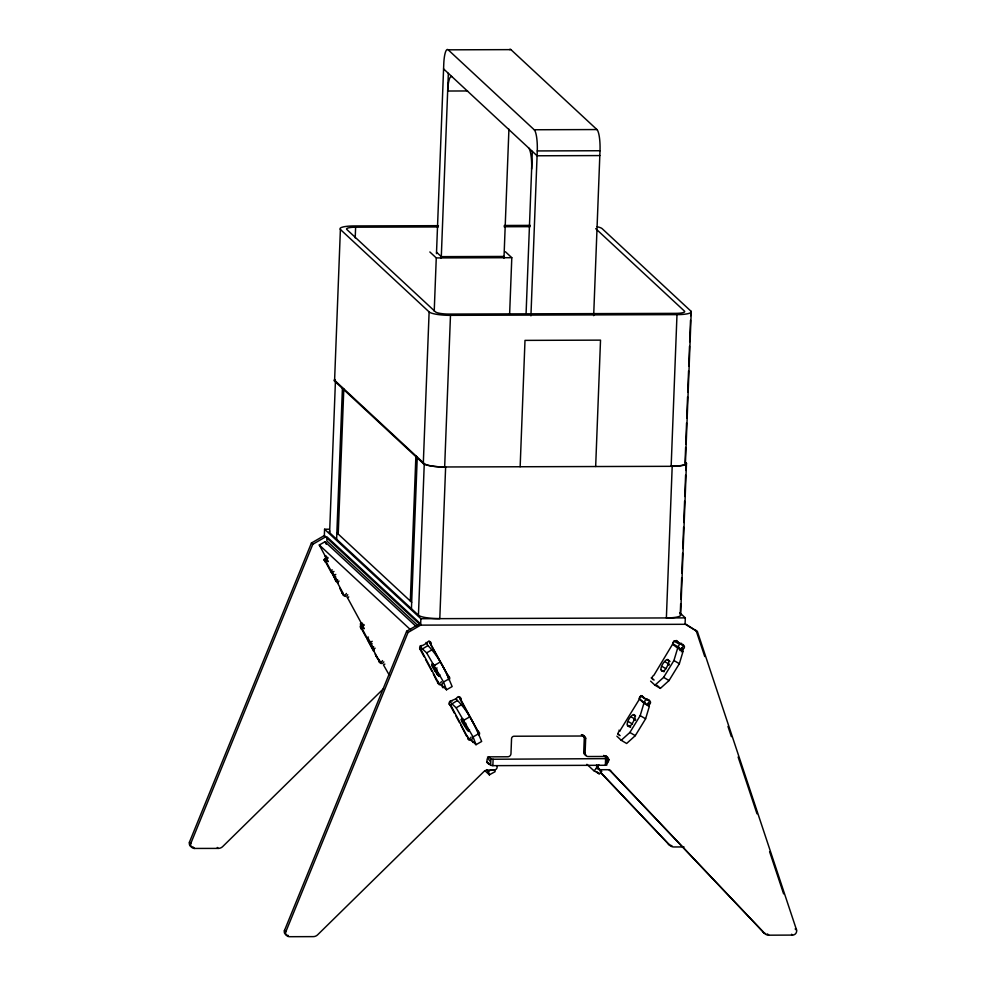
<?xml version="1.0" encoding="UTF-8"?>
<svg xmlns="http://www.w3.org/2000/svg" width="986" height="986" viewBox="0 0 986 986"><rect width="100%" height="100%" fill="white"/><g stroke="black" fill="none" stroke-linecap="round" stroke-linejoin="round"><path stroke-width="1.48" d="M680.636 615.042L686.466 463.42M329.188 529.211L324.579 529.235L324.332 535.644L420.628 625.136L685.344 624.298L697.398 631.582L796.589 930.081A4.043 3.882 -47.1 0 1 792.522 935.085L768.821 935.184A6.249 5.99 -47.1 0 1 764.544 933.372L609.422 769.881A4.992 4.782 -47.1 0 0 609.089 769.561M685.788 470.445L686.083 462.779A18.031 3.414 2.2 0 1 672.193 466.316L444.661 466.97A18.019 3.414 2.2 0 1 423.302 463.543L334.562 381.101L340.392 229.467A18.019 3.414 2.2 0 1 354.27 225.942L438.437 225.671M335.437 381.077L424.263 463.605A18.031 3.414 2.2 0 0 445.623 467.031L439.793 618.653A18.031 3.414 2.2 0 1 418.434 615.227L329.607 532.699L335.437 381.077A18.031 3.414 2.2 0 1 335.092 380.115M336.62 539.206L342.438 387.584M338.223 534.055L343.806 388.841M355.206 237.897L355.626 227.199L438.265 226.94M410.324 601.041L415.895 455.84M411.433 608.719L417.251 457.097M423.302 463.543L429.12 311.921L340.392 229.467M418.434 615.227L424.263 463.605M324.579 529.235L420.874 618.715L420.628 625.136L408.019 632.494L285.854 931.696L284.498 930.439L406.651 631.237L419.457 623.867M434.222 311.206L436.268 257.925L429.859 251.972M436.478 253.624L443.762 64.053A18.031 3.796 89.8 0 1 448.186 49.83L510.921 49.633L596.937 129.56A18.031 3.796 89.8 0 1 600.006 150.735L593.671 315.668M441.235 258.369L448.347 73.334M444.661 466.97L450.479 315.347A18.019 3.414 2.2 0 1 429.12 311.921M503.969 258.172L508.924 129.203M605.909 763.756A3.118 2.983 -47.1 0 0 608.522 760.748L608.572 759.516A3.118 2.983 -47.1 0 0 605.638 756.472L588.026 756.533A3.118 2.983 -47.1 0 1 585.092 753.477L585.672 738.452A2.49 2.391 -47.1 0 0 583.33 736.012L514.076 736.234A2.49 2.391 -47.1 0 0 511.549 738.687L510.97 753.711A3.118 2.983 -47.1 0 1 507.815 756.78L490.202 756.841A3.118 2.983 -47.1 0 0 487.035 759.91L486.985 761.13A3.118 2.983 -47.1 0 0 489.919 764.175L488.563 762.917A3.118 2.983 -47.1 0 1 486.665 762.24M605.934 755.707A3.118 2.983 -47.1 0 1 607.203 758.259L606.834 765.025L605.848 765.272L492.692 765.654L490.646 765.309L490.892 758.887L488.662 756.817M509.626 314.016L511.796 257.691L505.374 251.726M492.864 765.666L493.111 759.245L607.056 758.641L603.691 755.399M520.152 466.723L524.996 340.38L600.523 340.133L595.667 466.489M526.093 313.351L532.317 151.351M530.924 315.865L537.271 150.932A18.031 3.796 89.8 0 0 534.202 129.758L448.186 49.83M586.115 755.214A3.118 2.983 -47.1 0 1 583.737 752.219L584.316 737.195A2.49 2.391 -47.1 0 0 583.083 735.026M605.367 765.296L605.614 758.875M690.693 315.693L690.866 311.095A18.019 3.414 2.2 0 1 676.988 314.633L671.158 466.255A18.019 3.414 2.2 0 0 685.036 462.717L685.627 447.41M672.193 466.316L666.376 617.939A18.031 3.414 2.2 0 0 680.254 614.401L680.66 603.691M685.751 444.341L686.564 422.908M686.749 418.31L687.575 396.865M687.747 392.268L688.573 370.835M688.746 366.237L689.51 346.32M689.682 341.723L690.508 320.29M685.43 463.358L691.248 311.736M680.845 599.094L681.671 577.648M681.844 573.051L682.608 553.146M682.78 548.549L683.606 527.103M683.779 522.518L684.604 501.073M684.789 496.476L685.603 475.03M685.073 624.298L685.319 617.877L679.711 612.676M341.76 592.734L343.116 593.991M379.216 661.138L362.33 629.019L360.556 627.626M436.724 680.845L433.298 673.857M466.501 736.061L460.918 725.289M616.879 736.16L621.217 740.289L626.64 743.481L635.292 735.655L645.608 718.806L649.33 706.42L639.211 698.717A2.453 2.354 -47.1 0 1 641.689 696.301A2.317 2.231 -47.1 0 1 643.907 697.965L642.515 696.72L647.814 700.307L640.493 696.017M627.503 724.809C629.857 730.811 635.736 717.685 635.107 716.144C633.813 709.18 621.365 727.804 630.547 726.608M661.273 669.679C663.615 675.73 669.617 662.333 668.878 661.002C667.596 654.236 655.394 672.304 663.972 671.269M448.667 676.186A1.245 1.196 -47.1 0 0 448.199 675.989L429.958 642.625A2.453 2.354 -47.1 0 0 429.613 641.319M621.217 740.289L629.881 732.462L640.197 715.626L643.92 703.228L639.544 699.173M650.6 681.129L654.963 685.184L663.615 677.357L673.931 660.521L677.665 648.122L672.674 644.326L672.711 643.316M654.963 685.184L660.373 688.376L669.038 680.55L679.354 663.701L683.076 651.315L678.701 647.26L673.29 644.068M459.365 696.695A2.453 2.354 -47.1 0 1 459.698 698.014L461.054 699.271A2.453 2.354 -47.1 0 0 458.761 696.88L458.416 696.56M419.58 648.776L421.195 650.094L438.08 682.139A2.391 2.292 -47.1 0 0 442.726 682.928M189.904 845.47A4.314 4.141 -47.1 0 1 189.423 842.217L311.44 543.015L324.184 535.644L325.553 536.914L312.808 544.272L190.779 843.474A4.314 4.141 -47.1 0 0 191.259 846.74A4.141 3.969 -47.1 0 0 194.599 848.441L218.288 848.404A6.249 5.99 -47.1 0 0 222.7 846.567L383.505 688.684M429.871 643.082L448.199 676.002M431.215 644.363L431.313 643.895A2.453 2.354 -47.1 0 0 429.009 641.492L428.676 641.183M459.599 698.495L477.951 731.39A1.245 1.196 -47.1 0 1 478.42 731.563A2.391 2.292 -47.1 0 1 478.691 735.408M672.945 642.786L673.82 641.368M460.943 699.777L477.951 731.39M343.214 593.51L326.23 561.872L324.456 560.479M449.16 704.09L450.935 705.483L467.82 737.602A2.391 2.292 -47.1 0 0 472.467 738.317M586.904 764.298L593.646 770.547A3.734 1.035 -59.5 0 0 596.37 768.082L597.96 765.481M620.157 735.593A2.391 2.292 -47.1 0 1 619.405 731.205A1.245 1.196 -47.1 0 1 619.849 730.934L639.285 699.382L639.963 696.621M654.162 680.007A2.391 2.292 -47.1 0 1 653.41 675.62A1.245 1.196 -47.1 0 1 653.854 675.348L673.216 643.131A2.453 2.354 -47.1 0 1 675.706 640.715A2.317 2.231 -47.1 0 1 677.912 642.379L681.819 644.721A2.391 2.292 -47.1 0 1 683.31 649.01L683.347 649.108M607.351 762.19L608.941 759.59M679.946 650.55L681.992 647.839M681.301 651.808L683.323 649.121M673.943 641.22L679.65 644.105L678.072 646.68L678.701 647.26M496.882 765.74A2.995 2.872 -47.1 0 1 494.109 770.054L487.454 770.066A4.992 4.782 -47.1 0 0 483.929 771.533L317.652 934.79A6.249 5.99 -47.1 0 1 313.24 936.626L289.539 936.7A4.043 3.882 -47.1 0 1 285.755 931.671M645.904 699.21L644.339 701.785L644.955 702.365M325.306 558.791L328.178 561.626L319.291 544.999L324.961 541.77L416.252 626.578M326.736 558.84L328.153 558.027M330.815 570.524L332.381 569.957M333.983 571.449L331.715 572.743L334.624 578.264M338.321 582.751L334.377 575.22L335.795 574.407M334.242 577.426L335.647 576.625M336.312 580.803L337.656 579.768M336.238 580.569L337.656 581.888L339.073 581.074M348.761 596.937L347.282 597.516M347.38 597.504L362.848 625.987L364.253 625.173M366.965 638.447C365.72 635.785 366.854 638.608 368.444 637.067M373.719 646.878L372.301 647.679L374.347 649.848L370.44 642.33L372.215 641.319M372.289 647.938L370.292 644.536L372.067 643.525M373.768 649.071L375.136 648.184M384.873 664.083L383.455 664.897L389.076 674.769M420.763 649.836A2.391 2.292 -47.1 0 1 422.6 645.497L426.704 643.192M420.282 645.719L422.23 649.059L427.924 645.583C439.152 656.799 446.128 672.021 452.143 686.564L446.485 689.793L441.457 684.876M422.267 648.813L426.63 652.868L432.287 649.638M437.143 674.597C435.553 671.072 428.405 663.159 433.298 663.714M431.88 664.527L433.285 665.833L435.553 664.539M432.632 666.511L440.163 662M438.573 673.524L437.155 674.338L439.201 676.495L435.294 668.976L437.069 667.978M435.146 671.195L437.266 669.975M438.61 675.73L439.978 674.843M446.485 689.793L443.527 682.016L449.197 678.787M444.292 686.922L442.874 687.723L442.233 686.663M451.859 703.942L457.455 700.491C468.683 711.707 475.646 726.928 481.673 741.472L476.016 744.701L471.012 739.796L471.407 740.905M451.785 703.721L456.148 707.775L461.818 704.546M466.686 729.529C465.047 725.979 458.059 718.227 462.828 718.646M461.411 719.46L462.828 720.766L469.693 716.908M462.163 721.444L464.431 720.15M468.103 728.469L466.686 729.27L468.732 731.427L464.837 723.921L465.897 723.317M464.689 726.127L466.452 725.117M468.103 730.577L469.521 729.776M476.016 744.701L473.058 736.912L478.715 733.695M472.75 742.433L473.81 741.829M484.841 770.658C495.847 780.481 482.61 770.436 492.926 769.795M489.327 774.823L495.132 771.668L494.356 769.709M647.95 703.449L649.343 704.694M681.56 648.012L682.854 649.269M467.561 90.958L447.669 91.02A18.031 3.796 89.8 0 1 452.081 76.809M534.202 129.758L596.937 129.56M537.271 150.932L600.006 150.735M599.821 155.578L537.074 155.776L443.577 68.897M504.253 225.474L530.271 225.387M504.08 226.731L530.098 226.657M504.043 256.446L441.309 256.643L436.539 252.219M436.268 257.925L511.796 257.691M450.479 315.347L676.988 314.633M420.874 618.715L685.319 617.877M764.544 933.372L610.778 771.138A4.992 4.782 -47.1 0 0 607.364 769.696L600.708 769.709A2.995 2.872 -47.1 0 1 598.835 764.692M684.013 846.937L673.882 846.962A6.249 5.99 -47.1 0 1 669.605 845.15L600.844 772.777M493.111 759.245L490.917 758.9M324.85 560.615L331.247 572.472M360.95 627.749L365.929 636.968M419.814 648.837L424.091 656.738M449.554 704.214L454.546 713.445M450.91 705.483L450.553 705.372A2.391 2.292 -47.1 0 1 452.34 700.886M677.665 648.122L683.076 651.315M673.931 660.521L679.354 663.701M667.3 659.831L668.989 660.83M669.334 661.027L670.012 661.421M665.094 661.816L669.432 664.379M667.768 664.293L669.112 665.094M662.222 666.524L665.944 668.718M662.678 670.985L664.034 671.786M663.615 677.357L669.038 680.55M643.92 703.228L649.33 706.42M640.197 715.626L645.608 718.806M633.53 714.961L635.588 716.033M631.323 716.958L635.662 719.509M633.998 719.435L635.354 720.224M628.452 721.653L632.507 724.044M628.908 726.115L630.609 727.113M629.881 732.462L635.292 735.655M596.37 768.082L601.78 771.274A3.734 1.035 -59.5 0 1 599.057 773.739L593.646 770.547M685.196 623.768L697.398 631.582M338.247 582.701L337.705 581.962M336.214 580.816L334.747 578.511M457.418 700.738L456 698.507M451.761 703.955L450.097 701.256M368.444 638.928L370.44 642.33M690.866 311.095L602.126 228.641A18.019 3.414 2.2 0 0 597.208 226.755M595.729 228.666L684.469 311.12A11.487 2.169 2.2 0 1 675.632 313.363L449.123 314.078A11.487 2.169 2.2 0 1 435.516 311.909L346.789 229.455A11.487 2.169 2.2 0 1 355.626 227.199M681.819 644.721L676.519 641.134L677.875 642.391M657.095 685.344L660.373 688.376M640.925 695.586L641.689 696.301M618.998 730.158L619.849 730.946M796.589 930.081L795.234 928.824A4.043 3.882 -47.1 0 1 795.419 929.231M582.319 735.075L583.33 736.012M604.874 755.769L605.638 756.472M584.316 737.195L585.672 738.452M607.203 758.259L608.572 759.516M581.358 734.644L584.71 737.762M608.522 760.748L607.166 759.479A3.118 2.983 -47.1 0 1 606.908 760.613M791.585 934.247L792.522 935.11M609.422 769.881L610.778 771.138M583.737 752.219L585.092 753.477M596.813 771.656L599.057 773.739M336.867 532.797L411.68 602.298M767.465 933.927L768.821 935.184M420.578 623.867L326.995 536.902L326.834 540.957L418.175 625.827M319.291 544.999L410.595 629.808M406.651 631.237L408.019 632.494M311.44 543.015L312.808 544.272M330.963 570.758L334.377 575.22M436.835 680.451L438.203 681.708M451.908 700.528L456.456 698.569A2.317 2.231 -47.1 0 1 458.761 696.905M360.284 624.89L364.154 628.735L362.848 625.987M367.026 637.868L368.37 638.953M466.588 735.827L467.943 737.097M378.143 659.523L379.339 660.632M381.249 662.838L375.888 655.85M487.294 762.19L490.646 765.309M217.277 847.455L218.288 848.404M189.423 842.217L190.779 843.474M193.244 847.22L194.599 848.478M600.092 771.816L669.605 845.15M426.63 652.868L443.527 682.016M456.148 707.775L473.058 736.912M340.614 589.985L342.98 593.695M367.729 639.766L367.297 639.051M331.506 572.398L330.815 571.177M487.515 756.977L489.697 761.032M486.936 769.672L488.39 772.371M425.508 659.375L431.88 671.232M455.963 716.07L459.501 722.664M324.961 541.77L326.304 544.284M368.407 641.023L370.292 644.536M334.796 579.053L336.214 581.691M339.751 588.272L341.168 590.91M367.347 639.606L373.731 651.463M375.148 654.1L377.983 659.363M441.728 685.689L441.445 684.999M435.294 668.976L433.285 665.833M464.837 723.921L462.828 720.766M425.94 642.49L427.924 645.583M360.161 626.455L361.147 629.056M324.111 559.358L325.097 561.958M696.042 630.325L704.743 656.528M727.976 726.423L731.365 736.616M738.132 757.001L757.001 813.795M769.585 851.645L783.623 893.871M192.763 847.171A4.141 3.969 -47.1 0 1 189.854 845.507M671.934 845.68A6.249 5.99 -47.1 0 1 668.249 843.893M383.862 661.852A2.391 2.292 -47.1 0 1 379.314 661.138M382.506 660.583A2.391 2.292 -47.1 0 1 379.092 661.963M361.911 628.76A2.391 2.292 -47.1 0 1 363.735 624.421M360.371 623.608A2.391 2.292 -47.1 0 1 362.38 623.152M347.762 594.706A2.391 2.292 -47.1 0 1 343.214 593.991M346.406 593.449A2.391 2.292 -47.1 0 1 342.61 594.558M341.871 593.153A2.391 2.292 -47.1 0 1 341.859 592.734M325.799 561.613A2.391 2.292 -47.1 0 1 327.635 557.275M324.443 560.356A2.391 2.292 -47.1 0 1 323.95 559.974M324.961 556.092A2.391 2.292 -47.1 0 1 326.267 556.018M765.703 933.668A6.249 5.99 -47.1 0 1 763.189 932.115M599.094 768.439A2.995 2.872 -47.1 0 1 596.678 764.705M288.183 935.418A4.043 3.882 -47.1 0 1 284.399 930.402M426.679 643.18A2.317 2.231 -47.1 0 1 429.009 641.516M446.843 674.732A1.245 1.196 -47.1 0 1 447.311 674.917A2.391 2.292 -47.1 0 1 448.162 677.998M448.63 676.26A2.391 2.292 -47.1 0 1 449.086 679.884M441.371 681.671A2.391 2.292 -47.1 0 1 437.402 682.608M476.595 730.121A1.245 1.196 -47.1 0 1 477.064 730.306M471.111 737.047A2.391 2.292 -47.1 0 1 467.906 738.539M477.014 730.392A2.391 2.292 -47.1 0 1 477.705 733.72M676.26 640.444A2.317 2.231 -47.1 0 1 676.556 641.122M682.904 644.413A2.391 2.292 -47.1 0 1 681.955 647.753M680.451 643.427A2.391 2.292 -47.1 0 1 681.77 643.488M652.806 678.738A2.391 2.292 -47.1 0 1 651.204 677.838M641.874 695.598A2.317 2.231 -47.1 0 1 642.539 696.708M647.802 700.27A2.391 2.292 -47.1 0 1 649.293 704.596M648.554 699.579A2.391 2.292 -47.1 0 1 647.938 703.338M646.446 699A2.391 2.292 -47.1 0 1 647.383 698.975M618.789 734.323A2.391 2.292 -47.1 0 1 617.729 733.941M329.607 532.699A18.031 3.414 2.2 0 1 329.866 531.097M334.562 381.101A18.019 3.414 2.2 0 1 334.809 379.499M528.57 147.875A18.031 3.796 89.8 0 1 531.639 169.037M509.503 49.596A18.031 3.796 89.8 0 1 510.921 49.633"/></g></svg>
